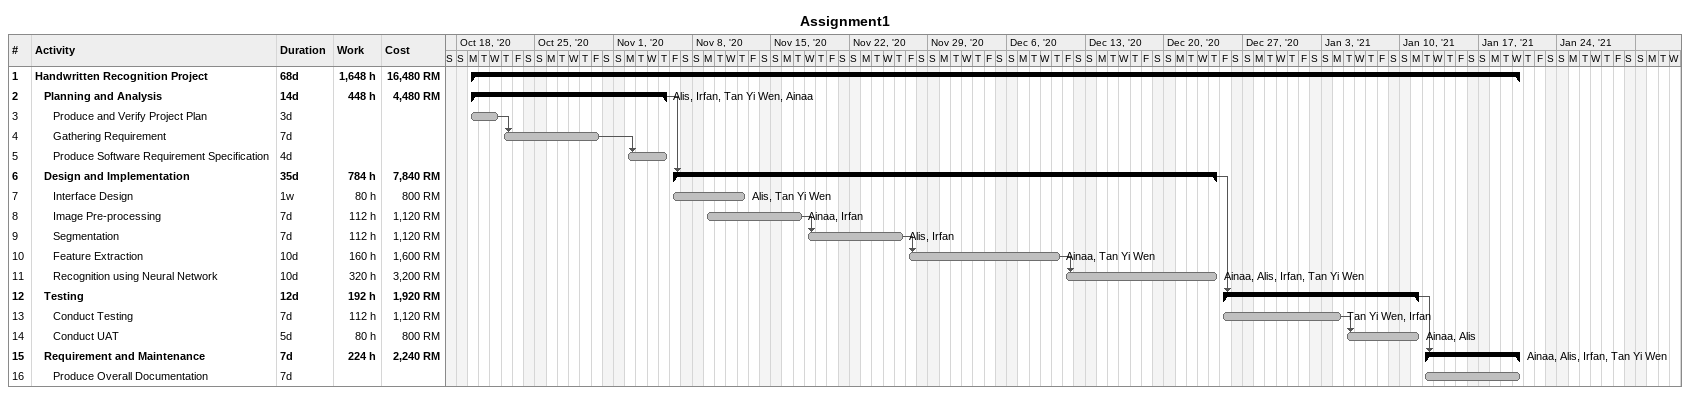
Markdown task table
Assignment1

| ID | Level | Task | Duration | Start | Finish | Predecessors | Resources | Work (h) | Cost (RM) |
|---|---|---|---|---|---|---|---|---|---|
| 1 | 1 | **Handwritten Recognition Project** | 68d | 2020-10-19 | 2021-01-20 |  |  | 1648 | 16480 |
| 2 | 2 | **Planning and Analysis** | 14d | 2020-10-19 | 2020-11-05 |  | Alis, Irfan, Tan Yi Wen, Ainaa | 448 | 4480 |
| 3 | 3 | Produce and Verify Project Plan | 3d | 2020-10-19 | 2020-10-21 |  |  |  |  |
| 4 | 3 | Gathering Requirement | 7d | 2020-10-22 | 2020-10-30 | 3 |  |  |  |
| 5 | 3 | Produce Software Requirement Specification | 4d | 2020-11-02 | 2020-11-05 | 4 |  |  |  |
| 6 | 2 | **Design and Implementation** | 35d | 2020-11-06 | 2020-12-24 | 2 |  | 784 | 7840 |
| 7 | 3 | Interface Design | 1w | 2020-11-06 | 2020-11-12 |  | Alis, Tan Yi Wen | 80 | 800 |
| 8 | 3 | Image Pre-processing | 7d | 2020-11-09 | 2020-11-17 |  | Ainaa, Irfan | 112 | 1120 |
| 9 | 3 | Segmentation | 7d | 2020-11-18 | 2020-11-26 | 8 | Alis, Irfan | 112 | 1120 |
| 10 | 3 | Feature Extraction | 10d | 2020-11-27 | 2020-12-10 | 9 | Ainaa, Tan Yi Wen | 160 | 1600 |
| 11 | 3 | Recognition using Neural Network | 10d | 2020-12-11 | 2020-12-24 | 10 | Ainaa, Alis, Irfan, Tan Yi Wen | 320 | 3200 |
| 12 | 2 | **Testing** | 12d | 2020-12-25 | 2021-01-11 | 6 |  | 192 | 1920 |
| 13 | 3 | Conduct Testing | 7d | 2020-12-25 | 2021-01-04 |  | Tan Yi Wen, Irfan | 112 | 1120 |
| 14 | 3 | Conduct UAT | 5d | 2021-01-05 | 2021-01-11 | 13 | Ainaa, Alis | 80 | 800 |
| 15 | 2 | **Requirement and Maintenance** | 7d | 2021-01-12 | 2021-01-20 | 12 | Ainaa, Alis, Irfan, Tan Yi Wen | 224 | 2240 |
| 16 | 3 | Produce Overall Documentation | 7d | 2021-01-12 | 2021-01-20 |  |  |  |  |
